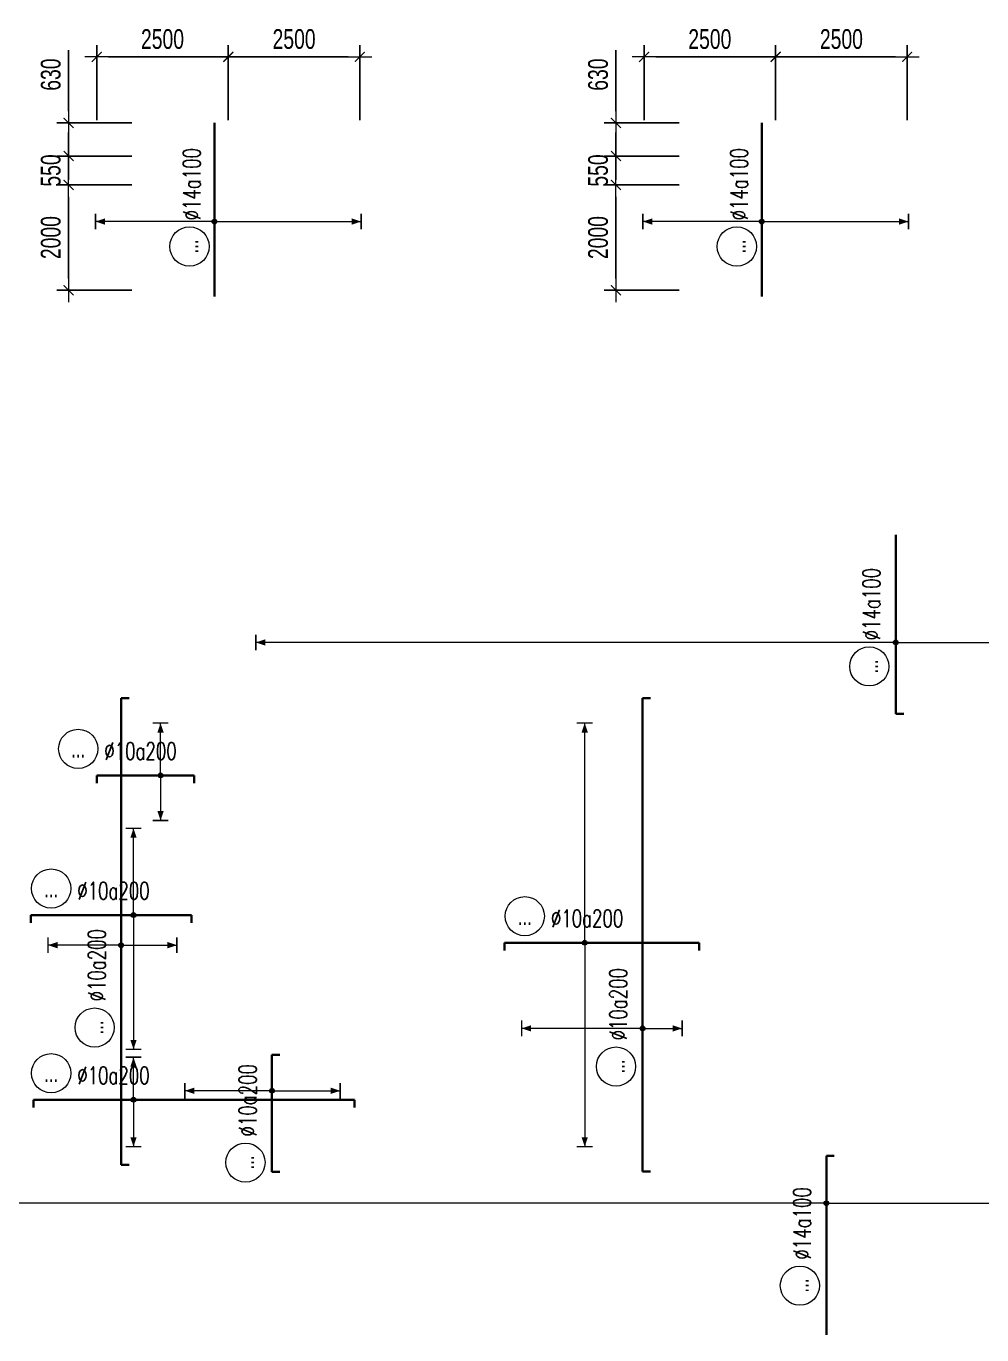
# Model space of a CAD drawing. Header units: millimetres. Extents: x 118516 to 588795, y -24154 to 50684.
# Drawn here: x 273060 to 291218, y 16100 to 40967 of the extents above; entities that cross this region are included whole.
import ezdxf
from ezdxf.enums import TextEntityAlignment as Align

# ---------------------------------------------------------------- set-up
doc = ezdxf.new("R2010")
doc.units = ezdxf.units.MM
doc.layers.get('0').update_dxf_attribs({"lineweight": 20})
doc.layers.get('Defpoints').update_dxf_attribs({"color": 151, "lineweight": 9})
for name, color, linetype, lineweight in [('NDC_S_DIM', 1, 'Continuous', 15), ('NDC_S_REBAR', 4, 'Continuous', 35), ('NDC_S_VN TEXT', 7, 'Continuous', 20)]:
    doc.layers.add(name, color=color, linetype=linetype, lineweight=lineweight)
doc.styles.add('ARIAL', font='arial.ttf', dxfattribs={"width": 0.7})
doc.styles.add('NDC_DIM', font='', dxfattribs={"width": 0.75})
doc.styles.add('NDC_ROMANS', font='romans.shx', dxfattribs={"width": 0.7})
doc.styles.get('NDC_DIM').set_extended_font_data('Dotum')
doc.dimstyles.new('NDC_dim_150', dxfattribs={"dimscale": 150, "dimtxt": 2.5, "dimasz": 1.5, "dimexe": 1.5, "dimexo": 2.5, "dimgap": 1, "dimtad": 1, "dimdec": 0, "dimzin": 0, "dimdsep": 46, "dimtxsty": 'NDC_DIM', "dimblk": 'DIMMARK', "dimcen": 0.09, "dimdle": 1.2, "dimclrd": 1, "dimclre": 1, "dimclrt": 3, "dimadec": 0, "dimazin": 0, "dimtfac": 1, "dimtdec": 0, "dimtix": 1, "dimtofl": 0, "dimtmove": 0, "dimatfit": 3, "dimfxl": 8, "dimfxlon": 1, "dimtolj": 1, "dimtzin": 0, "dimarcsym": 0})

# ---------------------------------------------------------------- blocks, each defined once
blk = doc.blocks.new('*U42')
h = blk.add_hatch(color=6)
edge = h.paths.add_edge_path()
edge.add_arc((1.97, 0), 0.3, 0, 360)
at = {"layer": 'NDC_S_DIM', "color": 6}
for q in [(1.97, 27.83), (1.97, -25.84)]:
    blk.add_line((1.97, 0), q, dxfattribs=at)
for points in [[(0.97, 27.83, 0.2, 0.2, 0), (2.97, 27.83, 0, 0, 0)], [(0.97, -25.84, 0.2, 0.2, 0), (2.97, -25.84, 0, 0, 0)]]:
    blk.add_lwpolyline(points, format="xyseb", dxfattribs=at)
at = {"layer": 'NDC_S_DIM'}
blk.add_circle((-5.62, 3.36), 2.48, dxfattribs=at)
at = {"layer": 'NDC_S_DIM', "color": 6}
blk.add_circle((1.97, 0), 0.3, dxfattribs=at)
for points in [[(1.57, 26.63), (1.97, 27.83), (2.37, 26.63)], [(1.57, -24.64), (1.97, -25.84), (2.37, -24.64)]]:
    blk.add_solid(points, dxfattribs=at)
at = {"layer": 'NDC_S_REBAR'}
for p, q in [((0, 0), (-8.18, 0)), ((-8.18, 0), (-8.18, -1)), ((0, 0), (16.48, 0)), ((16.48, 0), (16.48, -1)), ((-8.18, -1), (-8.18, -1)), ((16.48, -1), (16.48, -1))]:
    blk.add_line(p, q, dxfattribs=at)
at = {"layer": 'NDC_S_VN TEXT', "style": 'ARIAL', "width": 0.7}
blk.add_attdef('KHT', text='', height=2.2, dxfattribs=at).set_placement((-5.62, 3.36), align=Align.MIDDLE_CENTER)
at = {"layer": 'NDC_S_VN TEXT', "color": 3, "style": 'NDC_ROMANS', "width": 0.7}
blk.add_attdef('DKT', (-2.32, 1.98), '', height=2.2, dxfattribs=at)
blk = doc.blocks.new('*U39')
h = blk.add_hatch(color=6)
edge = h.paths.add_edge_path()
edge.add_arc((4.81, 0), 0.3, 0, 360)
at = {"layer": 'NDC_S_DIM', "color": 6}
for q in [(4.81, 5.38), (4.81, -5.95)]:
    blk.add_line((4.81, 0), q, dxfattribs=at)
for points in [[(3.81, 5.38, 0.2, 0.2, 0), (5.81, 5.38, 0, 0, 0)], [(3.81, -5.95, 0.2, 0.2, 0), (5.81, -5.95, 0, 0, 0)]]:
    blk.add_lwpolyline(points, format="xyseb", dxfattribs=at)
at = {"layer": 'NDC_S_DIM'}
blk.add_circle((-5.62, 3.36), 2.48, dxfattribs=at)
at = {"layer": 'NDC_S_DIM', "color": 6}
blk.add_circle((4.81, 0), 0.3, dxfattribs=at)
for points in [[(4.41, 4.18), (4.81, 5.38), (5.21, 4.18)], [(4.41, -4.75), (4.81, -5.95), (5.21, -4.75)]]:
    blk.add_solid(points, dxfattribs=at)
at = {"layer": 'NDC_S_REBAR'}
for p, q in [((0, 0), (-7.85, 0)), ((-7.85, 0), (-7.85, -1)), ((0, 0), (32.82, 0)), ((32.82, 0), (32.82, -1)), ((-7.85, -1), (-7.85, -1)), ((32.82, -1), (32.82, -1))]:
    blk.add_line(p, q, dxfattribs=at)
at = {"layer": 'NDC_S_VN TEXT', "style": 'ARIAL', "width": 0.7}
blk.add_attdef('KHT', text='', height=2.2, dxfattribs=at).set_placement((-5.62, 3.36), align=Align.MIDDLE_CENTER)
at = {"layer": 'NDC_S_VN TEXT', "color": 3, "style": 'NDC_ROMANS', "width": 0.7}
blk.add_attdef('DKT', (-2.32, 1.98), '', height=2.2, dxfattribs=at)
blk = doc.blocks.new('*U40')
h = blk.add_hatch(color=6)
edge = h.paths.add_edge_path()
edge.add_arc((4.81, 0), 0.3, 0, 360)
at = {"layer": 'NDC_S_DIM', "color": 6}
for q in [(4.81, 10.99), (4.81, -17.01)]:
    blk.add_line((4.81, 0), q, dxfattribs=at)
for points in [[(3.81, 10.99, 0.2, 0.2, 0), (5.81, 10.99, 0, 0, 0)], [(3.81, -17.01, 0.2, 0.2, 0), (5.81, -17.01, 0, 0, 0)]]:
    blk.add_lwpolyline(points, format="xyseb", dxfattribs=at)
at = {"layer": 'NDC_S_DIM'}
blk.add_circle((-5.62, 3.36), 2.48, dxfattribs=at)
at = {"layer": 'NDC_S_DIM', "color": 6}
blk.add_circle((4.81, 0), 0.3, dxfattribs=at)
for points in [[(4.41, 9.79), (4.81, 10.99), (5.21, 9.79)], [(4.41, -15.81), (4.81, -17.01), (5.21, -15.81)]]:
    blk.add_solid(points, dxfattribs=at)
at = {"layer": 'NDC_S_REBAR'}
for p, q in [((0, 0), (-8.18, 0)), ((-8.18, 0), (-8.18, -1)), ((0, 0), (12.15, 0)), ((12.15, 0), (12.15, -1)), ((-8.18, -1), (-8.18, -1)), ((12.15, -1), (12.15, -1))]:
    blk.add_line(p, q, dxfattribs=at)
at = {"layer": 'NDC_S_VN TEXT', "style": 'ARIAL', "width": 0.7}
blk.add_attdef('KHT', text='', height=2.2, dxfattribs=at).set_placement((-5.62, 3.36), align=Align.MIDDLE_CENTER)
at = {"layer": 'NDC_S_VN TEXT', "color": 3, "style": 'NDC_ROMANS', "width": 0.7}
blk.add_attdef('DKT', (-2.32, 1.98), '', height=2.2, dxfattribs=at)
blk = doc.blocks.new('*U37')
h = blk.add_hatch(color=6)
edge = h.paths.add_edge_path()
edge.add_arc((4.81, 0), 0.3, 0, 360)
at = {"layer": 'NDC_S_DIM', "color": 6}
for q in [(4.81, 6.63), (4.81, -5.71)]:
    blk.add_line((4.81, 0), q, dxfattribs=at)
for points in [[(3.81, 6.63, 0.2, 0.2, 0), (5.81, 6.63, 0, 0, 0)], [(3.81, -5.71, 0.2, 0.2, 0), (5.81, -5.71, 0, 0, 0)]]:
    blk.add_lwpolyline(points, format="xyseb", dxfattribs=at)
at = {"layer": 'NDC_S_DIM'}
blk.add_circle((-5.62, 3.36), 2.48, dxfattribs=at)
at = {"layer": 'NDC_S_DIM', "color": 6}
blk.add_circle((4.81, 0), 0.3, dxfattribs=at)
for points in [[(4.41, 5.43), (4.81, 6.63), (5.21, 5.43)], [(4.41, -4.51), (4.81, -5.71), (5.21, -4.51)]]:
    blk.add_solid(points, dxfattribs=at)
at = {"layer": 'NDC_S_REBAR'}
for p, q in [((0, 0), (-3.28, 0)), ((-3.28, 0), (-3.28, -1)), ((0, 0), (9.06, 0)), ((9.06, 0), (9.06, -1)), ((-3.28, -1), (-3.28, -1)), ((9.06, -1), (9.06, -1))]:
    blk.add_line(p, q, dxfattribs=at)
at = {"layer": 'NDC_S_VN TEXT', "style": 'ARIAL', "width": 0.7}
blk.add_attdef('KHT', text='', height=2.2, dxfattribs=at).set_placement((-5.62, 3.36), align=Align.MIDDLE_CENTER)
at = {"layer": 'NDC_S_VN TEXT', "color": 3, "style": 'NDC_ROMANS', "width": 0.7}
blk.add_attdef('DKT', (-2.32, 1.98), '', height=2.2, dxfattribs=at)
blk = doc.blocks.new('*U35')
h = blk.add_hatch(color=6)
edge = h.paths.add_edge_path()
edge.add_arc((-0.79, 0), 0.3, 0, 360)
at = {"layer": 'NDC_S_DIM', "color": 6}
for q in [(-0.79, 15.31), (-0.79, -5.02)]:
    blk.add_line((-0.79, 0), q, dxfattribs=at)
for points in [[(-1.79, 15.31, 0.2, 0.2, 0), (0.21, 15.31, 0, 0, 0)], [(-1.79, -5.02, 0.2, 0.2, 0), (0.21, -5.02, 0, 0, 0)]]:
    blk.add_lwpolyline(points, format="xyseb", dxfattribs=at)
at = {"layer": 'NDC_S_DIM'}
blk.add_circle((-5.62, 3.36), 2.48, dxfattribs=at)
at = {"layer": 'NDC_S_DIM', "color": 6}
blk.add_circle((-0.79, 0), 0.3, dxfattribs=at)
for points in [[(-1.19, 14.11), (-0.79, 15.31), (-0.39, 14.11)], [(-1.19, -3.82), (-0.79, -5.02), (-0.39, -3.82)]]:
    blk.add_solid(points, dxfattribs=at)
at = {"layer": 'NDC_S_REBAR'}
for p, q in [((0, 0), (-18.94, 0)), ((-18.94, 0), (-18.94, -1)), ((0, 0), (41.06, 0)), ((41.06, 0), (41.06, -1)), ((-18.94, -1), (-18.94, -1)), ((41.06, -1), (41.06, -1))]:
    blk.add_line(p, q, dxfattribs=at)
at = {"layer": 'NDC_S_VN TEXT', "style": 'ARIAL', "width": 0.7}
blk.add_attdef('KHT', text='', height=2.2, dxfattribs=at).set_placement((-5.62, 3.36), align=Align.MIDDLE_CENTER)
at = {"layer": 'NDC_S_VN TEXT', "color": 3, "style": 'NDC_ROMANS', "width": 0.7}
blk.add_attdef('DKT', (-2.32, 1.98), '', height=2.2, dxfattribs=at)
blk = doc.blocks.new('*U57')
h = blk.add_hatch(color=6)
edge = h.paths.add_edge_path()
edge.add_arc((4.81, 0), 0.3, 0, 360)
at = {"layer": 'NDC_S_DIM', "color": 6}
for q in [(4.81, 9.26), (4.81, -7.07)]:
    blk.add_line((4.81, 0), q, dxfattribs=at)
for points in [[(3.81, 9.26, 0.2, 0.2, 0), (5.81, 9.26, 0, 0, 0)], [(3.81, -7.07, 0.2, 0.2, 0), (5.81, -7.07, 0, 0, 0)]]:
    blk.add_lwpolyline(points, format="xyseb", dxfattribs=at)
at = {"layer": 'NDC_S_DIM'}
blk.add_circle((-5.62, 3.36), 2.48, dxfattribs=at)
at = {"layer": 'NDC_S_DIM', "color": 6}
blk.add_circle((4.81, 0), 0.3, dxfattribs=at)
for points in [[(4.41, 8.06), (4.81, 9.26), (5.21, 8.06)], [(4.41, -5.87), (4.81, -7.07), (5.21, -5.87)]]:
    blk.add_solid(points, dxfattribs=at)
at = {"layer": 'NDC_S_REBAR'}
for p, q in [((0, 0), (-23.03, 0)), ((-23.03, 0), (-23.03, -1)), ((0, 0), (36.12, 0)), ((36.12, 0), (36.12, -1)), ((-23.03, -1), (-23.03, -1)), ((36.12, -1), (36.12, -1))]:
    blk.add_line(p, q, dxfattribs=at)
at = {"layer": 'NDC_S_VN TEXT', "style": 'ARIAL', "width": 0.7}
blk.add_attdef('KHT', text='', height=2.2, dxfattribs=at).set_placement((-5.62, 3.36), align=Align.MIDDLE_CENTER)
at = {"layer": 'NDC_S_VN TEXT', "color": 3, "style": 'NDC_ROMANS', "width": 0.7}
blk.add_attdef('DKT', (-2.32, 1.98), '', height=2.2, dxfattribs=at)
blk = doc.blocks.new('*U92')
h = blk.add_hatch(color=6)
edge = h.paths.add_edge_path()
edge.add_arc((3.48, 0), 0.3, 0, 360)
at = {"layer": 'NDC_S_DIM', "color": 6}
for q in [(3.48, 11.04), (3.48, -8.63)]:
    blk.add_line((3.48, 0), q, dxfattribs=at)
for points in [[(2.48, 11.04, 0.2, 0.2, 0), (4.48, 11.04, 0, 0, 0)], [(2.48, -8.63, 0.2, 0.2, 0), (4.48, -8.63, 0, 0, 0)]]:
    blk.add_lwpolyline(points, format="xyseb", dxfattribs=at)
at = {"layer": 'NDC_S_DIM'}
blk.add_circle((-5.62, 3.36), 2.48, dxfattribs=at)
at = {"layer": 'NDC_S_DIM', "color": 6}
blk.add_circle((3.48, 0), 0.3, dxfattribs=at)
for points in [[(3.08, 9.84), (3.48, 11.04), (3.88, 9.84)], [(3.08, -7.43), (3.48, -8.63), (3.88, -7.43)]]:
    blk.add_solid(points, dxfattribs=at)
at = {"layer": 'NDC_S_REBAR'}
for p, q in [((0, 0), (-6.77, 0)), ((-6.77, 0), (-6.77, -1)), ((0, 0), (8.03, 0)), ((8.03, 0), (8.03, -1)), ((-6.77, -1), (-6.77, -1)), ((8.03, -1), (8.03, -1))]:
    blk.add_line(p, q, dxfattribs=at)
at = {"layer": 'NDC_S_VN TEXT', "style": 'ARIAL', "width": 0.7}
blk.add_attdef('KHT', text='', height=2.2, dxfattribs=at).set_placement((-5.62, 3.36), align=Align.MIDDLE_CENTER)
at = {"layer": 'NDC_S_VN TEXT', "color": 3, "style": 'NDC_ROMANS', "width": 0.7}
blk.add_attdef('DKT', (-2.32, 1.98), '', height=2.2, dxfattribs=at)
blk = doc.blocks.new('*U69')
h = blk.add_hatch(color=6)
edge = h.paths.add_edge_path()
edge.add_arc((4.81, 0), 0.3, 0, 360)
at = {"layer": 'NDC_S_DIM', "color": 6}
for q in [(4.81, 133.93), (4.81, -121.07)]:
    blk.add_line((4.81, 0), q, dxfattribs=at)
at = {"layer": 'NDC_S_DIM'}
blk.add_circle((-5.62, 3.36), 2.48, dxfattribs=at)
at = {"layer": 'NDC_S_DIM', "color": 6}
blk.add_circle((4.81, 0), 0.3, dxfattribs=at)
at = {"layer": 'NDC_S_REBAR'}
for p, q in [((0, 0), (-11.85, 0)), ((-11.85, 0), (-11.85, 0)), ((0, 0), (10.81, 0)), ((10.81, 0), (10.81, -1)), ((-11.85, 0), (-11.85, 0)), ((10.81, -1), (10.81, -1))]:
    blk.add_line(p, q, dxfattribs=at)
at = {"layer": 'NDC_S_VN TEXT', "style": 'ARIAL', "width": 0.7}
blk.add_attdef('KHT', text='', height=2.2, dxfattribs=at).set_placement((-5.62, 3.36), align=Align.MIDDLE_CENTER)
at = {"layer": 'NDC_S_VN TEXT', "color": 3, "style": 'NDC_ROMANS', "width": 0.7}
blk.add_attdef('DKT', (-2.32, 1.98), '', height=2.2, dxfattribs=at)
blk = doc.blocks.new('*U70')
h = blk.add_hatch(color=6)
edge = h.paths.add_edge_path()
edge.add_arc((6.53, 0), 0.3, 0, 360)
at = {"layer": 'NDC_S_DIM', "color": 6}
for q in [(6.53, 81.06), (6.53, -112.28)]:
    blk.add_line((6.53, 0), q, dxfattribs=at)
for points in [[(5.53, 81.06, 0.2, 0.2, 0), (7.53, 81.06, 0, 0, 0)], [(5.53, -112.28, 0.2, 0.2, 0), (7.53, -112.28, 0, 0, 0)]]:
    blk.add_lwpolyline(points, format="xyseb", dxfattribs=at)
at = {"layer": 'NDC_S_DIM'}
blk.add_circle((3.49, 3.36), 2.48, dxfattribs=at)
at = {"layer": 'NDC_S_DIM', "color": 6}
blk.add_circle((6.53, 0), 0.3, dxfattribs=at)
for points in [[(6.13, 79.86), (6.53, 81.06), (6.93, 79.86)], [(6.13, -111.08), (6.53, -112.28), (6.93, -111.08)]]:
    blk.add_solid(points, dxfattribs=at)
at = {"layer": 'NDC_S_REBAR'}
for p, q in [((0, 0), (-2.52, 0)), ((-2.52, 0), (-2.52, -1)), ((0, 0), (20.15, 0)), ((20.15, 0), (20.15, 0)), ((20.15, 0), (20.15, 0)), ((-2.52, -1), (-2.52, -1))]:
    blk.add_line(p, q, dxfattribs=at)
at = {"layer": 'NDC_S_VN TEXT', "style": 'ARIAL', "width": 0.7}
blk.add_attdef('KHT', text='', height=2.2, dxfattribs=at).set_placement((3.49, 3.36), align=Align.MIDDLE_CENTER)
at = {"layer": 'NDC_S_VN TEXT', "color": 3, "style": 'NDC_ROMANS', "width": 0.7}
blk.add_attdef('DKT', (6.79, 1.98), '', height=2.2, dxfattribs=at)
blk = doc.blocks.new('*U117')
h = blk.add_hatch(color=6)
edge = h.paths.add_edge_path()
edge.add_arc((-0.77, 0), 0.3, 0, 360)
at = {"layer": 'NDC_S_DIM', "color": 6}
for q in [(-0.77, 15.08), (-0.77, -18.59)]:
    blk.add_line((-0.77, 0), q, dxfattribs=at)
for points in [[(-1.77, 15.08, 0.2, 0.2, 0), (0.23, 15.08, 0, 0, 0)], [(-1.77, -18.59, 0.2, 0.2, 0), (0.23, -18.59, 0, 0, 0)]]:
    blk.add_lwpolyline(points, format="xyseb", dxfattribs=at)
at = {"layer": 'NDC_S_DIM'}
blk.add_circle((-3.93, 3.16), 2.48, dxfattribs=at)
at = {"layer": 'NDC_S_DIM', "color": 6}
blk.add_circle((-0.77, 0), 0.3, dxfattribs=at)
for points in [[(-1.17, 13.88), (-0.77, 15.08), (-0.37, 13.88)], [(-1.17, -17.39), (-0.77, -18.59), (-0.37, -17.39)]]:
    blk.add_solid(points, dxfattribs=at)
at = {"layer": 'NDC_S_REBAR'}
for p, q in [((0, 0), (-10.27, 0)), ((-10.27, 0), (-10.27, 0)), ((0, 0), (11.73, 0)), ((11.73, 0), (11.73, 0)), ((11.73, 0), (11.73, 0)), ((-10.27, 0), (-10.27, 0))]:
    blk.add_line(p, q, dxfattribs=at)
at = {"layer": 'NDC_S_VN TEXT', "style": 'ARIAL', "width": 0.7}
blk.add_attdef('KHT', text='', height=2.2, dxfattribs=at).set_placement((-3.93, 3.16), align=Align.MIDDLE_CENTER)
at = {"layer": 'NDC_S_VN TEXT', "color": 3, "style": 'NDC_ROMANS', "width": 0.7}
blk.add_attdef('DKT', (-0.63, 1.78), '', height=2.2, dxfattribs=at)
blk = doc.blocks.new('DIMMARK')
at = {"layer": 'NDC_S_DIM', "color": 1}
blk.add_line((-1.5, 0), (1, 0), dxfattribs=at)
at = {"layer": 'NDC_S_DIM', "color": 2, "const_width": 0.1}
blk.add_lwpolyline([(-0.42, -0.42), (0.42, 0.42)], dxfattribs=at)
blk = doc.blocks.new('*D129')
at = {"layer": 'Defpoints', "color": 0, "ltscale": 100, "transparency": 16777216}
for p in [(273866, 37950), (277843, 37950), (277843, 35950)]:
    blk.add_point(p, dxfattribs=at)
at = {"layer": 'NDC_S_DIM', "color": 1, "lineweight": -2, "ltscale": 100, "transparency": 16777216}
for p, q in [((275066, 37950), (273641, 37950)), ((273866, 36175), (273866, 37725)), ((275066, 35950), (273641, 35950))]:
    blk.add_line(p, q, dxfattribs=at)
at = {"layer": 'NDC_S_DIM', "color": 1, "lineweight": -2, "ltscale": 100, "transparency": 16777216, "xscale": 225, "yscale": 225, "zscale": 225}
for p, rotation in [((273866, 37950), 90), ((273866, 35950), 270)]:
    blk.add_blockref('DIMMARK', p, dxfattribs=dict(at, rotation=rotation))
at = {"layer": 'NDC_S_DIM', "color": 3, "ltscale": 100, "transparency": 16777216, "insert": (273528, 36950), "char_height": 375, "attachment_point": 5, "rotation": 90, "style": 'NDC_DIM'}
blk.add_mtext('\\A1;2000', dxfattribs=at)
blk = doc.blocks.new('*D130')
at = {"layer": 'Defpoints', "color": 0, "ltscale": 100, "transparency": 16777216}
for p in [(273866, 39130), (277843, 39130), (277843, 38500)]:
    blk.add_point(p, dxfattribs=at)
at = {"layer": 'NDC_S_DIM', "color": 1, "lineweight": -2, "ltscale": 100, "transparency": 16777216}
for p, q in [((273866, 39355), (273866, 40514)), ((275066, 39130), (273641, 39130)), ((275066, 38500), (273641, 38500)), ((273866, 38275), (273866, 38050))]:
    blk.add_line(p, q, dxfattribs=at)
at = {"layer": 'NDC_S_DIM', "color": 1, "lineweight": -2, "ltscale": 100, "transparency": 16777216, "xscale": 225, "yscale": 225, "zscale": 225}
for p, rotation in [((273866, 39130), 270), ((273866, 38500), 90)]:
    blk.add_blockref('DIMMARK', p, dxfattribs=dict(at, rotation=rotation))
at = {"layer": 'NDC_S_DIM', "color": 3, "ltscale": 100, "transparency": 16777216, "insert": (273528, 40047), "char_height": 375, "attachment_point": 5, "rotation": 90, "style": 'NDC_DIM'}
blk.add_mtext('\\A1;630', dxfattribs=at)
blk = doc.blocks.new('*D131')
at = {"layer": 'Defpoints', "color": 0, "ltscale": 100, "transparency": 16777216}
for p in [(273866, 38500), (277843, 38500), (277843, 37950)]:
    blk.add_point(p, dxfattribs=at)
at = {"layer": 'NDC_S_DIM', "color": 1, "lineweight": -2, "ltscale": 100, "transparency": 16777216}
for p, q in [((273866, 38725), (273866, 38950)), ((275066, 38500), (273641, 38500)), ((275066, 37950), (273641, 37950)), ((273866, 37725), (273866, 37500))]:
    blk.add_line(p, q, dxfattribs=at)
at = {"layer": 'NDC_S_DIM', "color": 1, "lineweight": -2, "ltscale": 100, "transparency": 16777216, "xscale": 225, "yscale": 225, "zscale": 225}
for p, rotation in [((273866, 38500), 270), ((273866, 37950), 90)]:
    blk.add_blockref('DIMMARK', p, dxfattribs=dict(at, rotation=rotation))
at = {"layer": 'NDC_S_DIM', "color": 3, "ltscale": 100, "transparency": 16777216, "insert": (273528, 38225), "char_height": 375, "attachment_point": 5, "rotation": 90, "style": 'NDC_DIM'}
blk.add_mtext('\\A1;550', dxfattribs=at)
blk = doc.blocks.new('*D132')
at = {"layer": 'Defpoints', "color": 0, "ltscale": 100, "transparency": 16777216}
for p in [(276900, 40384), (274400, 37405), (276900, 37405)]:
    blk.add_point(p, dxfattribs=at)
at = {"layer": 'NDC_S_DIM', "color": 1, "lineweight": -2, "ltscale": 100, "transparency": 16777216}
for p, q in [((274400, 39184), (274400, 40609)), ((276900, 39184), (276900, 40609)), ((274625, 40384), (276675, 40384))]:
    blk.add_line(p, q, dxfattribs=at)
at = {"layer": 'NDC_S_DIM', "color": 1, "lineweight": -2, "ltscale": 100, "transparency": 16777216, "xscale": 225, "yscale": 225, "zscale": 225, "rotation": 180}
blk.add_blockref('DIMMARK', (274400, 40384), dxfattribs=at)
at = {"layer": 'NDC_S_DIM', "color": 1, "lineweight": -2, "ltscale": 100, "transparency": 16777216, "xscale": 225, "yscale": 225, "zscale": 225}
blk.add_blockref('DIMMARK', (276900, 40384), dxfattribs=at)
at = {"layer": 'NDC_S_DIM', "color": 3, "ltscale": 100, "transparency": 16777216, "insert": (275650, 40721), "char_height": 375, "attachment_point": 5, "style": 'NDC_DIM'}
blk.add_mtext('\\A1;2500', dxfattribs=at)
blk = doc.blocks.new('*D133')
at = {"layer": 'Defpoints', "color": 0, "ltscale": 100, "transparency": 16777216}
for p in [(279400, 40384), (276900, 37255), (279400, 37255)]:
    blk.add_point(p, dxfattribs=at)
at = {"layer": 'NDC_S_DIM', "color": 1, "lineweight": -2, "ltscale": 100, "transparency": 16777216}
for p, q in [((276900, 39184), (276900, 40609)), ((279400, 39184), (279400, 40609)), ((277125, 40384), (279175, 40384))]:
    blk.add_line(p, q, dxfattribs=at)
at = {"layer": 'NDC_S_DIM', "color": 1, "lineweight": -2, "ltscale": 100, "transparency": 16777216, "xscale": 225, "yscale": 225, "zscale": 225, "rotation": 180}
blk.add_blockref('DIMMARK', (276900, 40384), dxfattribs=at)
at = {"layer": 'NDC_S_DIM', "color": 1, "lineweight": -2, "ltscale": 100, "transparency": 16777216, "xscale": 225, "yscale": 225, "zscale": 225}
blk.add_blockref('DIMMARK', (279400, 40384), dxfattribs=at)
at = {"layer": 'NDC_S_DIM', "color": 3, "ltscale": 100, "transparency": 16777216, "insert": (278150, 40721), "char_height": 375, "attachment_point": 5, "style": 'NDC_DIM'}
blk.add_mtext('\\A1;2500', dxfattribs=at)
blk = doc.blocks.new('*D134')
at = {"layer": 'Defpoints', "color": 0, "ltscale": 100, "transparency": 16777216}
for p in [(284266, 37950), (288243, 37950), (288243, 35950)]:
    blk.add_point(p, dxfattribs=at)
at = {"layer": 'NDC_S_DIM', "color": 1, "lineweight": -2, "ltscale": 100, "transparency": 16777216}
for p, q in [((285466, 37950), (284041, 37950)), ((284266, 36175), (284266, 37725)), ((285466, 35950), (284041, 35950))]:
    blk.add_line(p, q, dxfattribs=at)
at = {"layer": 'NDC_S_DIM', "color": 1, "lineweight": -2, "ltscale": 100, "transparency": 16777216, "xscale": 225, "yscale": 225, "zscale": 225}
for p, rotation in [((284266, 37950), 90), ((284266, 35950), 270)]:
    blk.add_blockref('DIMMARK', p, dxfattribs=dict(at, rotation=rotation))
at = {"layer": 'NDC_S_DIM', "color": 3, "ltscale": 100, "transparency": 16777216, "insert": (283928, 36950), "char_height": 375, "attachment_point": 5, "rotation": 90, "style": 'NDC_DIM'}
blk.add_mtext('\\A1;2000', dxfattribs=at)
blk = doc.blocks.new('*D135')
at = {"layer": 'Defpoints', "color": 0, "ltscale": 100, "transparency": 16777216}
for p in [(284266, 39130), (288243, 39130), (288243, 38500)]:
    blk.add_point(p, dxfattribs=at)
at = {"layer": 'NDC_S_DIM', "color": 1, "lineweight": -2, "ltscale": 100, "transparency": 16777216}
for p, q in [((284266, 39355), (284266, 40514)), ((285466, 39130), (284041, 39130)), ((285466, 38500), (284041, 38500)), ((284266, 38275), (284266, 38050))]:
    blk.add_line(p, q, dxfattribs=at)
at = {"layer": 'NDC_S_DIM', "color": 1, "lineweight": -2, "ltscale": 100, "transparency": 16777216, "xscale": 225, "yscale": 225, "zscale": 225}
for p, rotation in [((284266, 39130), 270), ((284266, 38500), 90)]:
    blk.add_blockref('DIMMARK', p, dxfattribs=dict(at, rotation=rotation))
at = {"layer": 'NDC_S_DIM', "color": 3, "ltscale": 100, "transparency": 16777216, "insert": (283928, 40047), "char_height": 375, "attachment_point": 5, "rotation": 90, "style": 'NDC_DIM'}
blk.add_mtext('\\A1;630', dxfattribs=at)
blk = doc.blocks.new('*D136')
at = {"layer": 'Defpoints', "color": 0, "ltscale": 100, "transparency": 16777216}
for p in [(284266, 38500), (288243, 38500), (288243, 37950)]:
    blk.add_point(p, dxfattribs=at)
at = {"layer": 'NDC_S_DIM', "color": 1, "lineweight": -2, "ltscale": 100, "transparency": 16777216}
for p, q in [((284266, 38725), (284266, 38950)), ((285466, 38500), (284041, 38500)), ((285466, 37950), (284041, 37950)), ((284266, 37725), (284266, 37500))]:
    blk.add_line(p, q, dxfattribs=at)
at = {"layer": 'NDC_S_DIM', "color": 1, "lineweight": -2, "ltscale": 100, "transparency": 16777216, "xscale": 225, "yscale": 225, "zscale": 225}
for p, rotation in [((284266, 38500), 270), ((284266, 37950), 90)]:
    blk.add_blockref('DIMMARK', p, dxfattribs=dict(at, rotation=rotation))
at = {"layer": 'NDC_S_DIM', "color": 3, "ltscale": 100, "transparency": 16777216, "insert": (283928, 38225), "char_height": 375, "attachment_point": 5, "rotation": 90, "style": 'NDC_DIM'}
blk.add_mtext('\\A1;550', dxfattribs=at)
blk = doc.blocks.new('*D137')
at = {"layer": 'Defpoints', "color": 0, "ltscale": 100, "transparency": 16777216}
for p in [(287300, 40384), (284800, 37405), (287300, 37405)]:
    blk.add_point(p, dxfattribs=at)
at = {"layer": 'NDC_S_DIM', "color": 1, "lineweight": -2, "ltscale": 100, "transparency": 16777216}
for p, q in [((284800, 39184), (284800, 40609)), ((287300, 39184), (287300, 40609)), ((285025, 40384), (287075, 40384))]:
    blk.add_line(p, q, dxfattribs=at)
at = {"layer": 'NDC_S_DIM', "color": 1, "lineweight": -2, "ltscale": 100, "transparency": 16777216, "xscale": 225, "yscale": 225, "zscale": 225, "rotation": 180}
blk.add_blockref('DIMMARK', (284800, 40384), dxfattribs=at)
at = {"layer": 'NDC_S_DIM', "color": 1, "lineweight": -2, "ltscale": 100, "transparency": 16777216, "xscale": 225, "yscale": 225, "zscale": 225}
blk.add_blockref('DIMMARK', (287300, 40384), dxfattribs=at)
at = {"layer": 'NDC_S_DIM', "color": 3, "ltscale": 100, "transparency": 16777216, "insert": (286050, 40721), "char_height": 375, "attachment_point": 5, "style": 'NDC_DIM'}
blk.add_mtext('\\A1;2500', dxfattribs=at)
blk = doc.blocks.new('*D138')
at = {"layer": 'Defpoints', "color": 0, "ltscale": 100, "transparency": 16777216}
for p in [(289800, 40384), (287300, 37255), (289800, 37255)]:
    blk.add_point(p, dxfattribs=at)
at = {"layer": 'NDC_S_DIM', "color": 1, "lineweight": -2, "ltscale": 100, "transparency": 16777216}
for p, q in [((287300, 39184), (287300, 40609)), ((289800, 39184), (289800, 40609)), ((287525, 40384), (289575, 40384))]:
    blk.add_line(p, q, dxfattribs=at)
at = {"layer": 'NDC_S_DIM', "color": 1, "lineweight": -2, "ltscale": 100, "transparency": 16777216, "xscale": 225, "yscale": 225, "zscale": 225, "rotation": 180}
blk.add_blockref('DIMMARK', (287300, 40384), dxfattribs=at)
at = {"layer": 'NDC_S_DIM', "color": 1, "lineweight": -2, "ltscale": 100, "transparency": 16777216, "xscale": 225, "yscale": 225, "zscale": 225}
blk.add_blockref('DIMMARK', (289800, 40384), dxfattribs=at)
at = {"layer": 'NDC_S_DIM', "color": 3, "ltscale": 100, "transparency": 16777216, "insert": (288550, 40721), "char_height": 375, "attachment_point": 5, "style": 'NDC_DIM'}
blk.add_mtext('\\A1;2500', dxfattribs=at)

msp = doc.modelspace()

# ---------------------------------------------------------------- block references
at = {"layer": 'NDC_S_REBAR', "xscale": 150, "yscale": 150, "zscale": 150, "rotation": 90}
for name, p, values in [('*U117', (276637.1, 37370.3), {'KHT': '...', 'DKT': '%%c14a100'}), ('*U117', (287037.1, 37370.3), {'KHT': '...', 'DKT': '%%c14a100'}), ('*U70', (289583.3, 28277.8), {'KHT': '...', 'DKT': '%%c14a100'}), ('*U57', (274864.1, 22782.3), {'KHT': '...', 'DKT': '%%c10a200'}), ('*U35', (284771.3, 22041.5), {'KHT': '...', 'DKT': '%%c10a200'}), ('*U92', (277730.5, 20215.9), {'KHT': '...', 'DKT': '%%c10a200'}), ('*U69', (288264.4, 17877.8), {'KHT': '...', 'DKT': '%%c14a100'})]:
    msp.add_blockref(name, p, dxfattribs=at).add_auto_attribs(values)
at = {"layer": 'NDC_S_REBAR', "xscale": 150, "yscale": 150, "zscale": 150}
for name, p in [('*U37', (274891.4, 26731)), ('*U42', (283377.3, 23550.9)), ('*U40', (274377.3, 24076.5)), ('*U39', (274377.3, 20567.8))]:
    msp.add_blockref(name, p, dxfattribs=at).add_auto_attribs({'KHT': '...', 'DKT': '%%c10a200'})

# ---------------------------------------------------------------- dimensions: what is measured, and where the dimension line sits
at = {"layer": 'NDC_S_DIM', "ltscale": 100}
for p1, p2, distance, picture, middle in [((274400, 37404.7), (276900, 37404.7), 2978.9, '*D132', (275650, 40721.4)), ((276900, 37254.7), (279400, 37254.7), 3128.9, '*D133', (278150, 40721.4)), ((284800, 37404.7), (287300, 37404.7), 2978.9, '*D137', (286050, 40721.4)), ((287300, 37254.7), (289800, 37254.7), 3128.9, '*D138', (288550, 40721.4)), ((277843.2, 35950), (277843.2, 37950), 3977.5, '*D129', (273527.9, 36950)), ((288243.2, 35950), (288243.2, 37950), 3977.5, '*D134', (283927.9, 36950))]:
    dim = msp.add_aligned_dim(p1=p1, p2=p2, distance=distance, dimstyle='NDC_dim_150', dxfattribs=at)
    dim.commit()
    dim.dimension.update_dxf_attribs({"geometry": picture, "text_midpoint": middle})
for base, p1, p2, picture, middle in [((273865.7, 39130), (277843.2, 38500), (277843.2, 39130), '*D130', (273865.7, 40047.1)), ((284265.7, 39130), (288243.2, 38500), (288243.2, 39130), '*D135', (284265.7, 40047.1)), ((273865.7, 38500), (277843.2, 37950), (277843.2, 38500), '*D131', (273865.7, 38225)), ((284265.7, 38500), (288243.2, 37950), (288243.2, 38500), '*D136', (284265.7, 38225))]:
    dim = msp.add_linear_dim(base=base, p1=p1, p2=p2, angle=90, dimstyle='NDC_dim_150', dxfattribs=at)
    dim.commit()
    dim.dimension.update_dxf_attribs({"geometry": picture, "text_midpoint": middle, "dimtype": 161})

doc.saveas('drawing.dxf')
